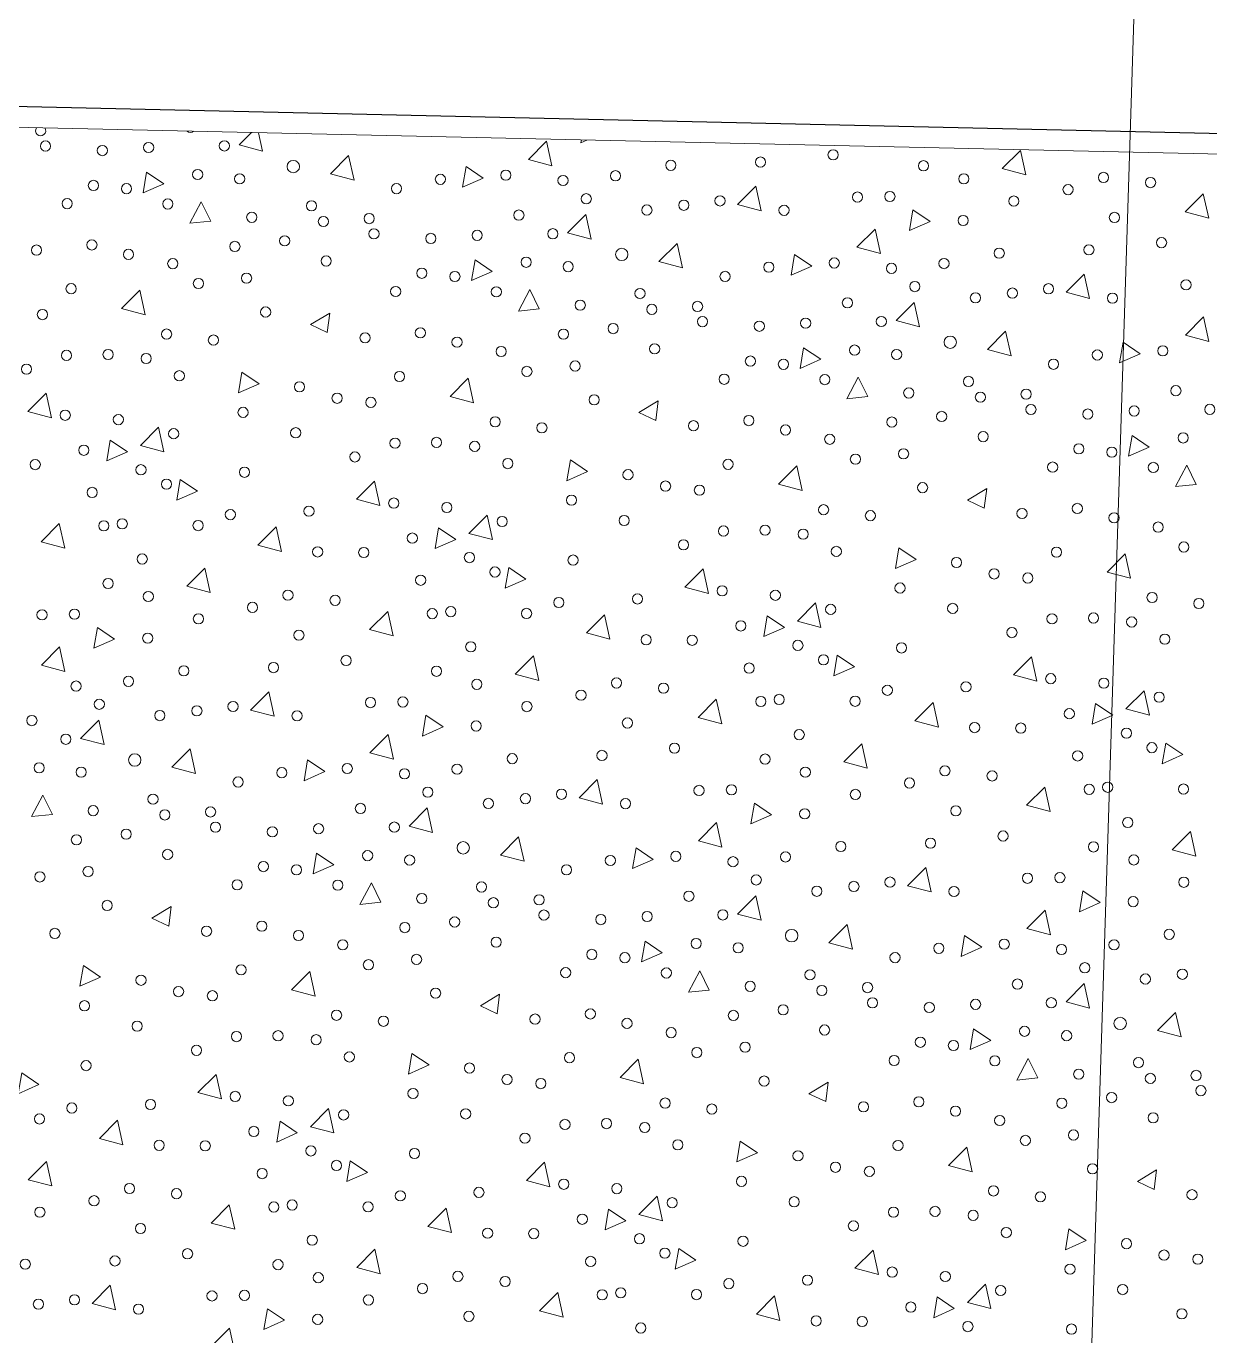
# Model space of a CAD drawing. Extents: x 2536801 to 2538856, y 7112140 to 7131569.
# Drawn here: x 2538073.43 to 2538111.22, y 7124934 to 7124975.79 of the extents above; entities that cross this region are included whole.
import ezdxf

# ---------------------------------------------------------------- set-up
doc = ezdxf.new("R2010")
doc.units = 0
doc.header["$LTSCALE"] = 100
doc.header["$MEASUREMENT"] = 0
for name, color, linetype, lineweight in [('D_BOC_XST', 4, 'Continuous', 13), ('D_EOT_ML', 7, 'Continuous', 13), ('D_FOC_XST', 4, 'Continuous', 30), ('D_RIPRAP_1', 7, 'Continuous', 0)]:
    doc.layers.add(name, color=color, linetype=linetype, lineweight=lineweight)

msp = doc.modelspace()

# ---------------------------------------------------------------- linework, layer by layer
at = {"layer": 'D_BOC_XST', "linetype": 'Continuous', "lineweight": 0}
msp.add_line((2538038.671, 7124973.335), (2538196.596, 7124969.806), dxfattribs=at)
at = {"layer": 'D_EOT_ML'}
msp.add_line((2537846.561, 7116745.737), (2538208.428, 7128103.157), dxfattribs=at)
at = {"layer": 'D_FOC_XST'}
msp.add_line((2538038.692, 7124974.001), (2538195.944, 7124970.488), dxfattribs=at)
at = {"layer": 'D_RIPRAP_1', "color": 7, "linetype": 'Continuous', "lineweight": 0}
for p, q in [((2538038.671, 7124973.335), (2538195.262, 7124969.836)), ((2538082.504, 7124966.266), (2538083.117, 7124966.638)), ((2538083.117, 7124966.638), (2538083.041, 7124966.011)), ((2538083.041, 7124966.011), (2538082.504, 7124966.266)), ((2538092.992, 7124963.463), (2538093.605, 7124963.835)), ((2538093.605, 7124963.835), (2538093.529, 7124963.208)), ((2538093.529, 7124963.208), (2538092.992, 7124963.463)), ((2538103.48, 7124960.66), (2538104.093, 7124961.033)), ((2538104.093, 7124961.033), (2538104.016, 7124960.405)), ((2538104.016, 7124960.405), (2538103.48, 7124960.66)), ((2538077.443, 7124947.328), (2538078.056, 7124947.701)), ((2538077.98, 7124947.073), (2538077.443, 7124947.328)), ((2538078.056, 7124947.701), (2538077.98, 7124947.073)), ((2538087.931, 7124944.526), (2538088.544, 7124944.898)), ((2538088.544, 7124944.898), (2538088.468, 7124944.27)), ((2538088.468, 7124944.27), (2538087.931, 7124944.526)), ((2538098.419, 7124941.723), (2538099.032, 7124942.095)), ((2538099.032, 7124942.095), (2538098.956, 7124941.468)), ((2538098.956, 7124941.468), (2538098.419, 7124941.723)), ((2538108.907, 7124938.92), (2538109.52, 7124939.292)), ((2538109.52, 7124939.292), (2538109.444, 7124938.665)), ((2538109.444, 7124938.665), (2538108.907, 7124938.92))]:
    msp.add_line(p, q, dxfattribs=at)
at = {"layer": 'D_RIPRAP_1', "color": 7, "linetype": 'Continuous', "lineweight": 0, "flags": 128}
for points in [[(2538080.847, 7124972.392), (2538080.977, 7124971.8), (2538080.226, 7124972), (2538080.621, 7124972.397)], [(2538091.33, 7124972.158), (2538091.138, 7124972.073), (2538091.153, 7124972.162)]]:
    msp.add_lwpolyline(points, dxfattribs=at)
for points in [[(2538090.213, 7124971.336), (2538089.461, 7124971.536), (2538090.041, 7124972.118)], [(2538083.895, 7124970.879), (2538083.143, 7124971.08), (2538083.723, 7124971.662)], [(2538105.341, 7124971.046), (2538104.589, 7124971.247), (2538105.169, 7124971.829)], [(2538077.162, 7124970.474), (2538077.272, 7124971.136), (2538077.821, 7124970.765)], [(2538087.36, 7124970.649), (2538087.471, 7124971.31), (2538088.02, 7124970.94)], [(2538096.892, 7124969.9), (2538096.141, 7124970.101), (2538096.721, 7124970.683)], [(2538111.182, 7124969.663), (2538110.43, 7124969.864), (2538111.01, 7124970.446)], [(2538079.322, 7124969.573), (2538078.656, 7124969.505), (2538079.019, 7124970.191)], [(2538101.626, 7124969.271), (2538101.737, 7124969.933), (2538102.286, 7124969.562)], [(2538091.465, 7124968.997), (2538090.714, 7124969.198), (2538091.293, 7124969.78)], [(2538100.7, 7124968.533), (2538099.949, 7124968.734), (2538100.529, 7124969.316)], [(2538094.382, 7124968.076), (2538093.631, 7124968.277), (2538094.211, 7124968.859)], [(2538087.65, 7124967.671), (2538087.76, 7124968.333), (2538088.309, 7124967.963)], [(2538097.848, 7124967.846), (2538097.959, 7124968.508), (2538098.508, 7124968.137)], [(2538107.38, 7124967.097), (2538106.629, 7124967.298), (2538107.209, 7124967.88)], [(2538077.226, 7124966.579), (2538076.475, 7124966.78), (2538077.055, 7124967.362)], [(2538089.81, 7124966.771), (2538089.144, 7124966.702), (2538089.507, 7124967.388)], [(2538101.953, 7124966.194), (2538101.202, 7124966.395), (2538101.781, 7124966.977)], [(2538111.188, 7124965.73), (2538110.437, 7124965.931), (2538111.017, 7124966.513)], [(2538104.87, 7124965.274), (2538104.119, 7124965.474), (2538104.699, 7124966.056)], [(2538108.336, 7124965.043), (2538108.447, 7124965.705), (2538108.996, 7124965.335)], [(2538098.137, 7124964.868), (2538098.248, 7124965.53), (2538098.797, 7124965.16)], [(2538080.202, 7124964.088), (2538080.313, 7124964.75), (2538080.862, 7124964.38)], [(2538087.714, 7124963.776), (2538086.963, 7124963.977), (2538087.542, 7124964.559)], [(2538100.298, 7124963.968), (2538099.632, 7124963.899), (2538099.995, 7124964.585)], [(2538074.235, 7124963.296), (2538073.484, 7124963.497), (2538074.063, 7124964.079)], [(2538077.826, 7124962.208), (2538077.074, 7124962.409), (2538077.654, 7124962.991)], [(2538075.998, 7124961.92), (2538076.108, 7124962.582), (2538076.657, 7124962.212)], [(2538108.625, 7124962.065), (2538108.736, 7124962.727), (2538109.285, 7124962.357)], [(2538090.69, 7124961.286), (2538090.801, 7124961.947), (2538091.35, 7124961.577)], [(2538098.202, 7124960.973), (2538097.45, 7124961.174), (2538098.03, 7124961.756)], [(2538110.786, 7124961.165), (2538110.12, 7124961.097), (2538110.483, 7124961.782)], [(2538078.236, 7124960.66), (2538078.347, 7124961.322), (2538078.896, 7124960.951)], [(2538084.723, 7124960.493), (2538083.972, 7124960.694), (2538084.551, 7124961.276)], [(2538074.657, 7124959.134), (2538073.905, 7124959.335), (2538074.485, 7124959.917)], [(2538088.314, 7124959.405), (2538087.562, 7124959.606), (2538088.142, 7124960.188)], [(2538081.576, 7124959.028), (2538080.825, 7124959.229), (2538081.404, 7124959.811)], [(2538086.486, 7124959.117), (2538086.596, 7124959.779), (2538087.145, 7124959.409)], [(2538101.178, 7124958.483), (2538101.289, 7124959.145), (2538101.838, 7124958.774)], [(2538108.69, 7124958.171), (2538107.938, 7124958.372), (2538108.518, 7124958.954)], [(2538079.304, 7124957.714), (2538078.552, 7124957.915), (2538079.132, 7124958.497)], [(2538088.724, 7124957.857), (2538088.835, 7124958.519), (2538089.384, 7124958.148)], [(2538095.211, 7124957.69), (2538094.459, 7124957.891), (2538095.039, 7124958.473)], [(2538098.802, 7124956.602), (2538098.05, 7124956.803), (2538098.63, 7124957.385)], [(2538085.145, 7124956.331), (2538084.393, 7124956.532), (2538084.973, 7124957.114)], [(2538092.064, 7124956.225), (2538091.312, 7124956.426), (2538091.892, 7124957.008)], [(2538096.974, 7124956.315), (2538097.084, 7124956.977), (2538097.633, 7124956.606)], [(2538075.59, 7124955.939), (2538075.7, 7124956.601), (2538076.249, 7124956.23)], [(2538074.664, 7124955.201), (2538073.912, 7124955.402), (2538074.492, 7124955.984)], [(2538089.792, 7124954.911), (2538089.04, 7124955.112), (2538089.62, 7124955.694)], [(2538099.212, 7124955.054), (2538099.323, 7124955.716), (2538099.872, 7124955.346)], [(2538105.699, 7124954.888), (2538104.947, 7124955.088), (2538105.527, 7124955.67)], [(2538081.344, 7124953.766), (2538080.592, 7124953.966), (2538081.172, 7124954.548)], [(2538109.29, 7124953.8), (2538108.538, 7124954), (2538109.118, 7124954.582)], [(2538095.633, 7124953.528), (2538094.881, 7124953.729), (2538095.461, 7124954.311)], [(2538102.552, 7124953.422), (2538101.8, 7124953.623), (2538102.38, 7124954.205)], [(2538107.462, 7124953.512), (2538107.572, 7124954.174), (2538108.121, 7124953.803)], [(2538075.916, 7124952.862), (2538075.165, 7124953.063), (2538075.745, 7124953.645)], [(2538086.078, 7124953.136), (2538086.188, 7124953.798), (2538086.737, 7124953.428)], [(2538085.152, 7124952.398), (2538084.4, 7124952.599), (2538084.98, 7124953.181)], [(2538100.28, 7124952.108), (2538099.528, 7124952.309), (2538100.108, 7124952.891)], [(2538109.7, 7124952.251), (2538109.811, 7124952.913), (2538110.36, 7124952.543)], [(2538078.834, 7124951.942), (2538078.082, 7124952.143), (2538078.662, 7124952.725)], [(2538082.3, 7124951.711), (2538082.41, 7124952.373), (2538082.959, 7124952.003)], [(2538091.832, 7124950.963), (2538091.08, 7124951.164), (2538091.66, 7124951.746)], [(2538106.121, 7124950.726), (2538105.369, 7124950.926), (2538105.949, 7124951.508)], [(2538074.262, 7124950.636), (2538073.595, 7124950.568), (2538073.959, 7124951.253)], [(2538086.404, 7124950.059), (2538085.653, 7124950.26), (2538086.233, 7124950.842)], [(2538096.566, 7124950.333), (2538096.676, 7124950.995), (2538097.225, 7124950.625)], [(2538095.64, 7124949.595), (2538094.888, 7124949.796), (2538095.468, 7124950.378)], [(2538089.322, 7124949.139), (2538088.57, 7124949.34), (2538089.15, 7124949.922)], [(2538110.768, 7124949.306), (2538110.016, 7124949.507), (2538110.596, 7124950.089)], [(2538082.589, 7124948.734), (2538082.699, 7124949.395), (2538083.248, 7124949.025)], [(2538092.788, 7124948.908), (2538092.898, 7124949.57), (2538093.447, 7124949.2)], [(2538102.32, 7124948.16), (2538101.568, 7124948.361), (2538102.148, 7124948.943)], [(2538084.749, 7124947.833), (2538084.083, 7124947.765), (2538084.447, 7124948.45)], [(2538107.053, 7124947.53), (2538107.164, 7124948.192), (2538107.713, 7124947.822)], [(2538096.892, 7124947.257), (2538096.141, 7124947.457), (2538096.721, 7124948.039)], [(2538106.128, 7124946.792), (2538105.376, 7124946.993), (2538105.956, 7124947.575)], [(2538099.81, 7124946.336), (2538099.058, 7124946.537), (2538099.638, 7124947.119)], [(2538093.077, 7124945.931), (2538093.187, 7124946.593), (2538093.736, 7124946.222)], [(2538103.276, 7124946.106), (2538103.386, 7124946.767), (2538103.935, 7124946.397)], [(2538075.141, 7124945.151), (2538075.252, 7124945.813), (2538075.801, 7124945.442)], [(2538082.653, 7124944.839), (2538081.902, 7124945.04), (2538082.482, 7124945.622)], [(2538095.237, 7124945.03), (2538094.571, 7124944.962), (2538094.934, 7124945.647)], [(2538107.38, 7124944.454), (2538106.629, 7124944.655), (2538107.209, 7124945.237)], [(2538110.298, 7124943.533), (2538109.546, 7124943.734), (2538110.126, 7124944.316)], [(2538103.565, 7124943.128), (2538103.675, 7124943.79), (2538104.224, 7124943.42)], [(2538085.629, 7124942.348), (2538085.74, 7124943.01), (2538086.289, 7124942.64)], [(2538093.141, 7124942.036), (2538092.39, 7124942.237), (2538092.97, 7124942.819)], [(2538105.725, 7124942.228), (2538105.059, 7124942.159), (2538105.422, 7124942.845)], [(2538073.175, 7124941.722), (2538073.286, 7124942.384), (2538073.835, 7124942.014)], [(2538079.662, 7124941.556), (2538078.911, 7124941.757), (2538079.491, 7124942.339)], [(2538083.253, 7124940.468), (2538082.502, 7124940.669), (2538083.081, 7124941.251)], [(2538076.515, 7124940.091), (2538075.764, 7124940.291), (2538076.344, 7124940.873)], [(2538081.425, 7124940.18), (2538081.535, 7124940.842), (2538082.084, 7124940.472)], [(2538096.117, 7124939.545), (2538096.228, 7124940.207), (2538096.777, 7124939.837)], [(2538103.629, 7124939.233), (2538102.878, 7124939.434), (2538103.458, 7124940.016)], [(2538074.243, 7124938.777), (2538073.491, 7124938.978), (2538074.071, 7124939.56)], [(2538083.663, 7124938.919), (2538083.774, 7124939.581), (2538084.323, 7124939.211)], [(2538090.15, 7124938.753), (2538089.399, 7124938.954), (2538089.979, 7124939.536)], [(2538080.084, 7124937.394), (2538079.332, 7124937.595), (2538079.912, 7124938.177)], [(2538093.741, 7124937.665), (2538092.989, 7124937.866), (2538093.569, 7124938.448)], [(2538087.003, 7124937.288), (2538086.252, 7124937.489), (2538086.832, 7124938.071)], [(2538091.913, 7124937.377), (2538092.023, 7124938.039), (2538092.572, 7124937.669)], [(2538106.605, 7124936.742), (2538106.716, 7124937.404), (2538107.265, 7124937.034)], [(2538084.731, 7124935.974), (2538083.979, 7124936.175), (2538084.559, 7124936.757)], [(2538094.151, 7124936.117), (2538094.262, 7124936.778), (2538094.811, 7124936.408)], [(2538100.638, 7124935.95), (2538099.887, 7124936.151), (2538100.466, 7124936.733)], [(2538076.283, 7124934.828), (2538075.531, 7124935.029), (2538076.111, 7124935.611)], [(2538104.229, 7124934.862), (2538103.477, 7124935.063), (2538104.057, 7124935.645)], [(2538090.572, 7124934.591), (2538089.82, 7124934.792), (2538090.4, 7124935.374)], [(2538097.491, 7124934.485), (2538096.74, 7124934.686), (2538097.319, 7124935.268)], [(2538102.401, 7124934.574), (2538102.511, 7124935.236), (2538103.06, 7124934.866)], [(2538081.017, 7124934.199), (2538081.127, 7124934.861), (2538081.676, 7124934.49)], [(2538080.091, 7124933.461), (2538079.339, 7124933.662), (2538079.919, 7124934.244)]]:
    msp.add_lwpolyline(points, close=True, dxfattribs=at)
at = {"layer": 'D_RIPRAP_1', "color": 7, "linetype": 'Continuous', "lineweight": 0}
for centre, radius in [((2538074.044, 7124971.967), 0.163), ((2538075.859, 7124971.822), 0.163), ((2538077.337, 7124971.92), 0.163), ((2538079.754, 7124971.971), 0.163), ((2538096.872, 7124971.456), 0.163), ((2538099.189, 7124971.686), 0.163), ((2538078.902, 7124971.06), 0.163), ((2538081.954, 7124971.311), 0.199), ((2538088.74, 7124971.038), 0.163), ((2538092.244, 7124971.018), 0.163), ((2538094.008, 7124971.352), 0.163), ((2538102.078, 7124971.338), 0.163), ((2538107.822, 7124970.965), 0.163), ((2538075.573, 7124970.71), 0.163), ((2538076.628, 7124970.606), 0.163), ((2538080.243, 7124970.919), 0.163), ((2538085.252, 7124970.607), 0.163), ((2538086.651, 7124970.905), 0.163), ((2538090.567, 7124970.866), 0.163), ((2538103.364, 7124970.922), 0.163), ((2538106.691, 7124970.575), 0.163), ((2538109.326, 7124970.801), 0.163), ((2538074.736, 7124970.128), 0.163), ((2538077.95, 7124970.118), 0.163), ((2538091.31, 7124970.284), 0.163), ((2538095.579, 7124970.216), 0.163), ((2538099.97, 7124970.339), 0.163), ((2538101.004, 7124970.358), 0.163), ((2538104.962, 7124970.211), 0.163), ((2538082.537, 7124970.06), 0.163), ((2538089.159, 7124969.764), 0.163), ((2538093.245, 7124969.925), 0.163), ((2538094.426, 7124970.077), 0.163), ((2538097.623, 7124969.916), 0.163), ((2538080.629, 7124969.692), 0.163), ((2538082.916, 7124969.557), 0.163), ((2538084.376, 7124969.651), 0.163), ((2538103.344, 7124969.592), 0.163), ((2538108.172, 7124969.689), 0.163), ((2538081.68, 7124968.943), 0.163), ((2538084.531, 7124969.165), 0.163), ((2538086.347, 7124969.019), 0.163), ((2538087.825, 7124969.117), 0.163), ((2538090.242, 7124969.168), 0.163), ((2538109.677, 7124968.883), 0.163), ((2538073.758, 7124968.646), 0.163), ((2538075.525, 7124968.81), 0.163), ((2538076.695, 7124968.51), 0.163), ((2538080.091, 7124968.763), 0.163), ((2538092.442, 7124968.508), 0.199), ((2538104.495, 7124968.549), 0.163), ((2538107.359, 7124968.654), 0.163), ((2538078.106, 7124968.213), 0.163), ((2538083.004, 7124968.298), 0.163), ((2538089.39, 7124968.258), 0.163), ((2538090.731, 7124968.117), 0.163), ((2538097.138, 7124968.102), 0.163), ((2538099.228, 7124968.235), 0.163), ((2538101.055, 7124968.063), 0.163), ((2538102.731, 7124968.216), 0.163), ((2538080.464, 7124967.749), 0.163), ((2538086.061, 7124967.907), 0.163), ((2538087.116, 7124967.803), 0.163), ((2538095.74, 7124967.805), 0.163), ((2538074.86, 7124967.414), 0.163), ((2538078.926, 7124967.578), 0.163), ((2538085.224, 7124967.325), 0.163), ((2538088.438, 7124967.315), 0.163), ((2538093.025, 7124967.257), 0.163), ((2538101.798, 7124967.482), 0.163), ((2538104.914, 7124967.274), 0.163), ((2538106.067, 7124967.413), 0.163), ((2538110.458, 7124967.536), 0.163), ((2538091.117, 7124966.889), 0.163), ((2538094.864, 7124966.849), 0.163), ((2538099.647, 7124966.961), 0.163), ((2538103.733, 7124967.122), 0.163), ((2538108.111, 7124967.113), 0.163), ((2538073.945, 7124966.588), 0.163), ((2538081.072, 7124966.669), 0.163), ((2538093.404, 7124966.754), 0.163), ((2538095.019, 7124966.362), 0.163), ((2538100.73, 7124966.366), 0.163), ((2538077.911, 7124965.965), 0.163), ((2538086.012, 7124966.007), 0.163), ((2538090.579, 7124965.961), 0.163), ((2538092.168, 7124966.141), 0.163), ((2538096.835, 7124966.216), 0.163), ((2538098.313, 7124966.314), 0.163), ((2538079.405, 7124965.775), 0.163), ((2538084.246, 7124965.844), 0.163), ((2538087.183, 7124965.707), 0.163), ((2538102.93, 7124965.705), 0.199), ((2538074.715, 7124965.286), 0.163), ((2538076.041, 7124965.312), 0.163), ((2538077.259, 7124965.185), 0.163), ((2538088.594, 7124965.411), 0.163), ((2538093.492, 7124965.495), 0.163), ((2538096.549, 7124965.104), 0.163), ((2538099.878, 7124965.455), 0.163), ((2538101.219, 7124965.314), 0.163), ((2538107.626, 7124965.299), 0.163), ((2538109.716, 7124965.432), 0.163), ((2538073.437, 7124964.847), 0.163), ((2538089.414, 7124964.775), 0.163), ((2538090.952, 7124964.946), 0.163), ((2538097.604, 7124965.001), 0.163), ((2538106.228, 7124965.002), 0.163), ((2538078.317, 7124964.635), 0.163), ((2538082.154, 7124964.281), 0.163), ((2538085.348, 7124964.612), 0.163), ((2538095.712, 7124964.523), 0.163), ((2538098.926, 7124964.512), 0.163), ((2538103.513, 7124964.454), 0.163), ((2538083.353, 7124963.917), 0.163), ((2538091.56, 7124963.866), 0.163), ((2538101.605, 7124964.086), 0.163), ((2538103.892, 7124963.951), 0.163), ((2538105.352, 7124964.046), 0.163), ((2538110.135, 7124964.159), 0.163), ((2538080.351, 7124963.467), 0.163), ((2538084.433, 7124963.786), 0.163), ((2538105.507, 7124963.559), 0.163), ((2538108.801, 7124963.511), 0.163), ((2538111.218, 7124963.563), 0.163), ((2538074.675, 7124963.375), 0.163), ((2538076.37, 7124963.235), 0.163), ((2538088.399, 7124963.163), 0.163), ((2538094.734, 7124963.041), 0.163), ((2538096.5, 7124963.204), 0.163), ((2538101.067, 7124963.158), 0.163), ((2538102.656, 7124963.338), 0.163), ((2538107.323, 7124963.413), 0.163), ((2538078.136, 7124962.786), 0.163), ((2538082.032, 7124962.817), 0.163), ((2538089.893, 7124962.973), 0.163), ((2538097.671, 7124962.904), 0.163), ((2538099.082, 7124962.608), 0.163), ((2538103.98, 7124962.692), 0.163), ((2538110.366, 7124962.652), 0.163), ((2538075.268, 7124962.258), 0.163), ((2538085.203, 7124962.483), 0.163), ((2538086.529, 7124962.509), 0.163), ((2538087.747, 7124962.382), 0.163), ((2538107.037, 7124962.302), 0.163), ((2538108.091, 7124962.198), 0.163), ((2538073.717, 7124961.799), 0.163), ((2538083.924, 7124962.044), 0.163), ((2538088.805, 7124961.833), 0.163), ((2538095.836, 7124961.809), 0.163), ((2538099.902, 7124961.973), 0.163), ((2538101.44, 7124962.143), 0.163), ((2538077.092, 7124961.636), 0.163), ((2538080.399, 7124961.556), 0.163), ((2538092.642, 7124961.478), 0.163), ((2538106.2, 7124961.72), 0.163), ((2538109.414, 7124961.71), 0.163), ((2538077.906, 7124961.174), 0.163), ((2538093.841, 7124961.114), 0.163), ((2538094.921, 7124960.983), 0.163), ((2538102.048, 7124961.064), 0.163), ((2538075.534, 7124960.912), 0.163), ((2538085.162, 7124960.572), 0.163), ((2538090.839, 7124960.664), 0.163), ((2538079.946, 7124960.203), 0.163), ((2538082.456, 7124960.314), 0.163), ((2538086.858, 7124960.432), 0.163), ((2538098.887, 7124960.36), 0.163), ((2538100.38, 7124960.17), 0.163), ((2538105.222, 7124960.238), 0.163), ((2538106.988, 7124960.402), 0.163), ((2538108.159, 7124960.101), 0.163), ((2538075.905, 7124959.846), 0.163), ((2538076.494, 7124959.91), 0.163), ((2538078.915, 7124959.853), 0.163), ((2538088.624, 7124959.983), 0.163), ((2538092.52, 7124960.014), 0.163), ((2538095.691, 7124959.68), 0.163), ((2538097.017, 7124959.707), 0.163), ((2538109.57, 7124959.805), 0.163), ((2538085.756, 7124959.455), 0.163), ((2538098.235, 7124959.58), 0.163), ((2538082.733, 7124959.013), 0.163), ((2538084.205, 7124958.996), 0.163), ((2538087.579, 7124958.833), 0.163), ((2538094.412, 7124959.241), 0.163), ((2538099.293, 7124959.03), 0.163), ((2538106.323, 7124959.006), 0.163), ((2538110.39, 7124959.17), 0.163), ((2538077.133, 7124958.787), 0.163), ((2538090.887, 7124958.753), 0.163), ((2538103.13, 7124958.675), 0.163), ((2538076.041, 7124958.006), 0.163), ((2538086.022, 7124958.109), 0.163), ((2538088.394, 7124958.372), 0.163), ((2538104.329, 7124958.311), 0.163), ((2538105.409, 7124958.18), 0.163), ((2538077.327, 7124957.59), 0.163), ((2538081.785, 7124957.633), 0.163), ((2538095.65, 7124957.77), 0.163), ((2538097.346, 7124957.629), 0.163), ((2538101.327, 7124957.861), 0.163), ((2538080.654, 7124957.244), 0.163), ((2538083.29, 7124957.469), 0.163), ((2538090.434, 7124957.4), 0.163), ((2538092.944, 7124957.512), 0.163), ((2538099.112, 7124957.18), 0.163), ((2538103.008, 7124957.211), 0.163), ((2538109.375, 7124957.557), 0.163), ((2538110.868, 7124957.367), 0.163), ((2538073.933, 7124957.007), 0.163), ((2538074.967, 7124957.026), 0.163), ((2538078.926, 7124956.879), 0.163), ((2538086.393, 7124957.043), 0.163), ((2538086.982, 7124957.107), 0.163), ((2538089.403, 7124957.05), 0.163), ((2538106.179, 7124956.877), 0.163), ((2538107.505, 7124956.904), 0.163), ((2538108.723, 7124956.777), 0.163), ((2538082.136, 7124956.357), 0.163), ((2538096.244, 7124956.652), 0.163), ((2538104.9, 7124956.438), 0.163), ((2538077.307, 7124956.26), 0.163), ((2538087.621, 7124955.984), 0.163), ((2538093.221, 7124956.21), 0.163), ((2538094.693, 7124956.193), 0.163), ((2538098.067, 7124956.031), 0.163), ((2538101.375, 7124955.95), 0.163), ((2538109.781, 7124956.227), 0.163), ((2538083.64, 7124955.551), 0.163), ((2538098.882, 7124955.569), 0.163), ((2538078.459, 7124955.218), 0.163), ((2538081.323, 7124955.322), 0.163), ((2538086.529, 7124955.204), 0.163), ((2538096.51, 7124955.306), 0.163), ((2538075.019, 7124954.731), 0.163), ((2538076.695, 7124954.884), 0.163), ((2538087.815, 7124954.788), 0.163), ((2538092.273, 7124954.83), 0.163), ((2538093.778, 7124954.666), 0.163), ((2538103.432, 7124954.709), 0.163), ((2538106.138, 7124954.967), 0.163), ((2538107.834, 7124954.826), 0.163), ((2538091.142, 7124954.441), 0.163), ((2538096.881, 7124954.24), 0.163), ((2538097.469, 7124954.305), 0.163), ((2538099.891, 7124954.247), 0.163), ((2538100.922, 7124954.597), 0.163), ((2538109.6, 7124954.377), 0.163), ((2538075.762, 7124954.15), 0.163), ((2538078.878, 7124953.942), 0.163), ((2538080.031, 7124954.081), 0.163), ((2538084.421, 7124954.204), 0.163), ((2538085.455, 7124954.224), 0.163), ((2538089.414, 7124954.077), 0.163), ((2538106.732, 7124953.85), 0.163), ((2538073.61, 7124953.63), 0.163), ((2538077.696, 7124953.79), 0.163), ((2538082.075, 7124953.781), 0.163), ((2538087.795, 7124953.458), 0.163), ((2538092.623, 7124953.554), 0.163), ((2538103.709, 7124953.407), 0.163), ((2538074.693, 7124953.034), 0.163), ((2538098.109, 7124953.181), 0.163), ((2538105.181, 7124953.391), 0.163), ((2538108.555, 7124953.228), 0.163), ((2538094.128, 7124952.748), 0.163), ((2538109.37, 7124952.766), 0.163), ((2538076.893, 7124952.373), 0.199), ((2538088.947, 7124952.415), 0.163), ((2538091.811, 7124952.519), 0.163), ((2538097.017, 7124952.401), 0.163), ((2538106.998, 7124952.503), 0.163), ((2538073.841, 7124952.123), 0.163), ((2538075.182, 7124951.982), 0.163), ((2538081.59, 7124951.967), 0.163), ((2538083.679, 7124952.1), 0.163), ((2538085.506, 7124951.929), 0.163), ((2538087.183, 7124952.081), 0.163), ((2538098.303, 7124951.985), 0.163), ((2538102.761, 7124952.027), 0.163), ((2538104.266, 7124951.863), 0.163), ((2538080.192, 7124951.67), 0.163), ((2538086.25, 7124951.347), 0.163), ((2538094.909, 7124951.401), 0.163), ((2538095.943, 7124951.421), 0.163), ((2538101.63, 7124951.638), 0.163), ((2538107.369, 7124951.437), 0.163), ((2538107.957, 7124951.502), 0.163), ((2538110.379, 7124951.445), 0.163), ((2538077.476, 7124951.123), 0.163), ((2538088.184, 7124950.987), 0.163), ((2538089.366, 7124951.139), 0.163), ((2538090.519, 7124951.279), 0.163), ((2538092.562, 7124950.979), 0.163), ((2538099.901, 7124951.274), 0.163), ((2538075.568, 7124950.755), 0.163), ((2538077.855, 7124950.62), 0.163), ((2538079.315, 7124950.714), 0.163), ((2538084.098, 7124950.827), 0.163), ((2538098.283, 7124950.655), 0.163), ((2538103.111, 7124950.751), 0.163), ((2538079.471, 7124950.227), 0.163), ((2538081.287, 7124950.081), 0.163), ((2538082.764, 7124950.179), 0.163), ((2538085.181, 7124950.231), 0.163), ((2538108.597, 7124950.378), 0.163), ((2538075.03, 7124949.826), 0.163), ((2538076.619, 7124950.006), 0.163), ((2538102.299, 7124949.716), 0.163), ((2538104.616, 7124949.946), 0.163), ((2538077.943, 7124949.36), 0.163), ((2538084.329, 7124949.32), 0.163), ((2538087.381, 7124949.571), 0.199), ((2538094.167, 7124949.297), 0.163), ((2538097.671, 7124949.278), 0.163), ((2538099.435, 7124949.612), 0.163), ((2538107.505, 7124949.598), 0.163), ((2538075.403, 7124948.811), 0.163), ((2538081, 7124948.97), 0.163), ((2538082.055, 7124948.866), 0.163), ((2538085.67, 7124949.179), 0.163), ((2538090.679, 7124948.867), 0.163), ((2538092.078, 7124949.164), 0.163), ((2538095.994, 7124949.126), 0.163), ((2538108.791, 7124949.182), 0.163), ((2538073.865, 7124948.641), 0.163), ((2538080.163, 7124948.388), 0.163), ((2538096.737, 7124948.544), 0.163), ((2538101.007, 7124948.476), 0.163), ((2538105.397, 7124948.598), 0.163), ((2538106.431, 7124948.618), 0.163), ((2538110.389, 7124948.471), 0.163), ((2538083.378, 7124948.378), 0.163), ((2538087.964, 7124948.32), 0.163), ((2538094.586, 7124948.024), 0.163), ((2538098.672, 7124948.184), 0.163), ((2538099.854, 7124948.337), 0.163), ((2538103.05, 7124948.176), 0.163), ((2538076.011, 7124947.732), 0.163), ((2538086.056, 7124947.952), 0.163), ((2538088.343, 7124947.817), 0.163), ((2538089.803, 7124947.911), 0.163), ((2538108.771, 7124947.852), 0.163), ((2538087.107, 7124947.203), 0.163), ((2538089.959, 7124947.424), 0.163), ((2538091.774, 7124947.279), 0.163), ((2538093.252, 7124947.377), 0.163), ((2538095.669, 7124947.428), 0.163), ((2538074.344, 7124946.838), 0.163), ((2538079.186, 7124946.906), 0.163), ((2538080.952, 7124947.07), 0.163), ((2538082.122, 7124946.77), 0.163), ((2538085.518, 7124947.023), 0.163), ((2538097.869, 7124946.768), 0.199), ((2538109.923, 7124946.809), 0.163), ((2538083.533, 7124946.473), 0.163), ((2538088.431, 7124946.557), 0.163), ((2538094.817, 7124946.517), 0.163), ((2538096.158, 7124946.376), 0.163), ((2538102.566, 7124946.362), 0.163), ((2538104.655, 7124946.495), 0.163), ((2538106.482, 7124946.323), 0.163), ((2538108.159, 7124946.475), 0.163), ((2538085.891, 7124946.009), 0.163), ((2538091.488, 7124946.167), 0.163), ((2538092.543, 7124946.063), 0.163), ((2538101.167, 7124946.064), 0.163), ((2538080.287, 7124945.674), 0.163), ((2538084.353, 7124945.838), 0.163), ((2538090.651, 7124945.585), 0.163), ((2538093.866, 7124945.575), 0.163), ((2538098.452, 7124945.517), 0.163), ((2538107.225, 7124945.741), 0.163), ((2538110.341, 7124945.534), 0.163), ((2538077.093, 7124945.343), 0.163), ((2538096.544, 7124945.149), 0.163), ((2538100.291, 7124945.108), 0.163), ((2538105.074, 7124945.221), 0.163), ((2538109.16, 7124945.382), 0.163), ((2538078.292, 7124944.98), 0.163), ((2538079.372, 7124944.848), 0.163), ((2538086.499, 7124944.929), 0.163), ((2538098.831, 7124945.014), 0.163), ((2538100.446, 7124944.622), 0.163), ((2538106.157, 7124944.625), 0.163), ((2538075.29, 7124944.529), 0.163), ((2538083.338, 7124944.225), 0.163), ((2538091.44, 7124944.267), 0.163), ((2538096.006, 7124944.22), 0.163), ((2538097.595, 7124944.4), 0.163), ((2538102.262, 7124944.476), 0.163), ((2538103.74, 7124944.574), 0.163), ((2538076.971, 7124943.879), 0.163), ((2538084.832, 7124944.035), 0.163), ((2538089.673, 7124944.103), 0.163), ((2538092.61, 7124943.967), 0.163), ((2538108.357, 7124943.965), 0.199), ((2538080.142, 7124943.545), 0.163), ((2538081.468, 7124943.572), 0.163), ((2538082.687, 7124943.445), 0.163), ((2538094.021, 7124943.67), 0.163), ((2538098.919, 7124943.755), 0.163), ((2538105.305, 7124943.714), 0.163), ((2538106.646, 7124943.573), 0.163), ((2538078.864, 7124943.107), 0.163), ((2538094.841, 7124943.035), 0.163), ((2538096.379, 7124943.206), 0.163), ((2538101.976, 7124943.364), 0.163), ((2538103.031, 7124943.26), 0.163), ((2538075.338, 7124942.618), 0.163), ((2538083.745, 7124942.895), 0.163), ((2538087.581, 7124942.541), 0.163), ((2538090.775, 7124942.871), 0.163), ((2538101.139, 7124942.782), 0.163), ((2538104.353, 7124942.772), 0.163), ((2538108.94, 7124942.714), 0.163), ((2538088.78, 7124942.177), 0.163), ((2538096.987, 7124942.126), 0.163), ((2538107.032, 7124942.346), 0.163), ((2538109.319, 7124942.211), 0.163), ((2538110.779, 7124942.305), 0.163), ((2538085.778, 7124941.727), 0.163), ((2538089.86, 7124942.045), 0.163), ((2538110.934, 7124941.819), 0.163), ((2538077.395, 7124941.377), 0.163), ((2538080.102, 7124941.635), 0.163), ((2538081.797, 7124941.495), 0.163), ((2538093.826, 7124941.422), 0.163), ((2538100.161, 7124941.301), 0.163), ((2538101.928, 7124941.464), 0.163), ((2538106.494, 7124941.418), 0.163), ((2538108.083, 7124941.598), 0.163), ((2538073.854, 7124940.916), 0.163), ((2538074.885, 7124941.265), 0.163), ((2538083.563, 7124941.045), 0.163), ((2538087.459, 7124941.077), 0.163), ((2538095.32, 7124941.232), 0.163), ((2538103.098, 7124941.164), 0.163), ((2538104.509, 7124940.867), 0.163), ((2538109.407, 7124940.952), 0.163), ((2538080.695, 7124940.518), 0.163), ((2538090.63, 7124940.742), 0.163), ((2538091.956, 7124940.769), 0.163), ((2538093.175, 7124940.642), 0.163), ((2538077.673, 7124940.075), 0.163), ((2538079.144, 7124940.059), 0.163), ((2538089.352, 7124940.304), 0.163), ((2538094.232, 7124940.092), 0.163), ((2538101.263, 7124940.069), 0.163), ((2538105.329, 7124940.232), 0.163), ((2538106.867, 7124940.403), 0.163), ((2538082.519, 7124939.896), 0.163), ((2538085.826, 7124939.815), 0.163), ((2538098.069, 7124939.738), 0.163), ((2538083.333, 7124939.434), 0.163), ((2538099.268, 7124939.374), 0.163), ((2538100.348, 7124939.243), 0.163), ((2538107.475, 7124939.323), 0.163), ((2538080.961, 7124939.172), 0.163), ((2538090.59, 7124938.832), 0.163), ((2538096.266, 7124938.924), 0.163), ((2538076.724, 7124938.695), 0.163), ((2538078.229, 7124938.531), 0.163), ((2538085.373, 7124938.462), 0.163), ((2538087.883, 7124938.574), 0.163), ((2538092.285, 7124938.692), 0.163), ((2538104.314, 7124938.62), 0.163), ((2538105.808, 7124938.43), 0.163), ((2538110.649, 7124938.498), 0.163), ((2538073.865, 7124937.942), 0.163), ((2538075.593, 7124938.306), 0.163), ((2538081.332, 7124938.106), 0.163), ((2538081.921, 7124938.17), 0.163), ((2538084.342, 7124938.113), 0.163), ((2538094.051, 7124938.243), 0.163), ((2538097.947, 7124938.274), 0.163), ((2538101.118, 7124937.94), 0.163), ((2538102.444, 7124937.966), 0.163), ((2538091.183, 7124937.715), 0.163), ((2538103.662, 7124937.839), 0.163), ((2538077.075, 7124937.42), 0.163), ((2538088.161, 7124937.272), 0.163), ((2538089.632, 7124937.256), 0.163), ((2538099.839, 7124937.501), 0.163), ((2538104.72, 7124937.29), 0.163), ((2538082.56, 7124937.047), 0.163), ((2538093.007, 7124937.093), 0.163), ((2538096.314, 7124937.013), 0.163), ((2538108.557, 7124936.935), 0.163), ((2538073.398, 7124936.28), 0.163), ((2538076.262, 7124936.384), 0.163), ((2538078.58, 7124936.614), 0.163), ((2538081.468, 7124936.266), 0.163), ((2538091.449, 7124936.369), 0.163), ((2538093.821, 7124936.631), 0.163), ((2538109.756, 7124936.571), 0.163), ((2538110.836, 7124936.44), 0.163), ((2538082.754, 7124935.85), 0.163), ((2538087.212, 7124935.893), 0.163), ((2538101.078, 7124936.029), 0.163), ((2538102.773, 7124935.889), 0.163), ((2538106.754, 7124936.121), 0.163), ((2538086.081, 7124935.503), 0.163), ((2538088.717, 7124935.728), 0.163), ((2538095.861, 7124935.66), 0.163), ((2538098.371, 7124935.771), 0.163), ((2538104.539, 7124935.44), 0.163), ((2538108.435, 7124935.471), 0.163), ((2538074.97, 7124935.144), 0.163), ((2538079.36, 7124935.267), 0.163), ((2538080.394, 7124935.286), 0.163), ((2538084.353, 7124935.139), 0.163), ((2538091.82, 7124935.303), 0.163), ((2538092.409, 7124935.367), 0.163), ((2538094.83, 7124935.31), 0.163), ((2538073.817, 7124935.005), 0.163), ((2538077.014, 7124934.844), 0.163), ((2538087.563, 7124934.617), 0.163), ((2538101.671, 7124934.912), 0.163), ((2538110.327, 7124934.698), 0.163), ((2538082.734, 7124934.52), 0.163), ((2538093.048, 7124934.244), 0.163), ((2538098.648, 7124934.47), 0.163), ((2538100.12, 7124934.453), 0.163), ((2538103.494, 7124934.29), 0.163), ((2538106.802, 7124934.21), 0.163)]:
    msp.add_circle(centre, radius, dxfattribs=at)
for centre, start, end in [((2538073.888, 7124972.454), 143.6526, 33.7877), ((2538078.671, 7124972.567), 229.2983, 308.142)]:
    msp.add_arc(centre, 0.163, start, end, dxfattribs=at)

doc.saveas('drawing.dxf')
